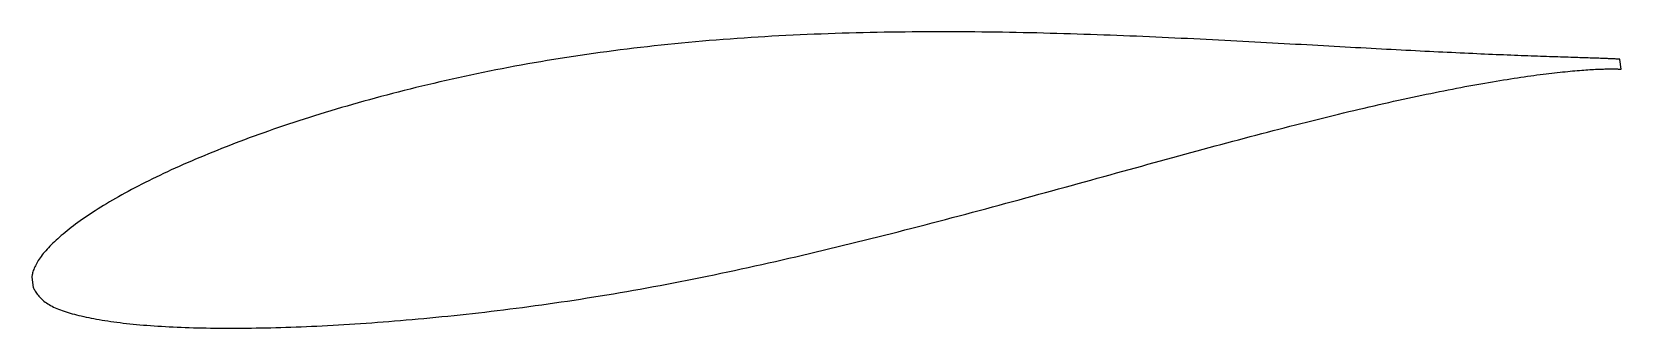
# Model space of a CAD drawing. Header units: metres. Extents: x -32.3 to 64.7, y -7.1 to 11.
import ezdxf

# ---------------------------------------------------------------- set-up
doc = ezdxf.new("R2010")
doc.units = ezdxf.units.M

msp = doc.modelspace()

# ---------------------------------------------------------------- linework, layer by layer
msp.add_lwpolyline([(64.619, 9.274), (64.617, 9.275), (64.611, 9.276), (64.602, 9.277), (64.588, 9.279), (64.571, 9.28), (64.55, 9.282), (64.526, 9.285), (64.497, 9.287), (64.465, 9.289), (64.429, 9.292), (64.389, 9.294), (64.345, 9.297), (64.298, 9.299), (64.247, 9.302), (64.192, 9.305), (64.134, 9.308), (64.071, 9.31), (64.005, 9.313), (63.936, 9.316), (63.862, 9.319), (63.785, 9.322), (63.704, 9.325), (63.619, 9.329), (63.531, 9.332), (63.439, 9.335), (63.344, 9.338), (63.244, 9.342), (63.141, 9.345), (63.035, 9.349), (62.924, 9.352), (62.81, 9.356), (62.693, 9.36), (62.572, 9.364), (62.447, 9.367), (62.318, 9.371), (62.186, 9.376), (62.051, 9.38), (61.911, 9.384), (61.769, 9.389), (61.622, 9.393), (61.472, 9.398), (61.319, 9.403), (61.162, 9.408), (61.001, 9.413), (60.837, 9.419), (60.67, 9.424), (60.499, 9.43), (60.324, 9.436), (60.146, 9.442), (59.965, 9.448), (59.78, 9.455), (59.592, 9.461), (59.4, 9.468), (59.205, 9.475), (59.006, 9.483), (58.805, 9.49), (58.6, 9.498), (58.391, 9.506), (58.179, 9.514), (57.964, 9.523), (57.745, 9.531), (57.524, 9.541), (57.299, 9.55), (57.07, 9.559), (56.839, 9.569), (56.604, 9.579), (56.366, 9.59), (56.125, 9.6), (55.881, 9.611), (55.634, 9.623), (55.383, 9.634), (55.129, 9.646), (54.873, 9.658), (54.613, 9.67), (54.35, 9.683), (54.084, 9.695), (53.816, 9.708), (53.544, 9.722), (53.269, 9.735), (52.991, 9.749), (52.711, 9.763), (52.427, 9.778), (52.141, 9.792), (51.852, 9.807), (51.56, 9.822), (51.265, 9.838), (50.967, 9.854), (50.667, 9.869), (50.363, 9.885), (50.058, 9.902), (49.749, 9.918), (49.438, 9.935), (49.124, 9.952), (48.807, 9.969), (48.488, 9.987), (48.167, 10.004), (47.842, 10.022), (47.516, 10.04), (47.186, 10.058), (46.855, 10.077), (46.52, 10.095), (46.184, 10.114), (45.845, 10.132), (45.504, 10.151), (45.16, 10.17), (44.814, 10.19), (44.466, 10.209), (44.115, 10.229), (43.763, 10.248), (43.408, 10.267), (43.051, 10.287), (42.692, 10.306), (42.33, 10.326), (41.967, 10.346), (41.601, 10.365), (41.234, 10.384), (40.865, 10.404), (40.493, 10.423), (40.12, 10.443), (39.745, 10.462), (39.368, 10.481), (38.989, 10.5), (38.608, 10.518), (38.225, 10.537), (37.841, 10.556), (37.455, 10.574), (37.068, 10.592), (36.678, 10.61), (36.288, 10.627), (35.895, 10.645), (35.501, 10.662), (35.105, 10.679), (34.709, 10.695), (34.31, 10.711), (33.91, 10.727), (33.509, 10.742), (33.106, 10.757), (32.702, 10.772), (32.297, 10.786), (31.89, 10.8), (31.483, 10.813), (31.074, 10.826), (30.664, 10.838), (30.253, 10.85), (29.84, 10.861), (29.427, 10.872), (29.013, 10.882), (28.597, 10.892), (28.181, 10.901), (27.764, 10.909), (27.346, 10.916), (26.927, 10.924), (26.507, 10.93), (26.086, 10.935), (25.665, 10.94), (25.243, 10.944), (24.82, 10.947), (24.397, 10.95), (23.973, 10.952), (23.549, 10.953), (23.124, 10.953), (22.698, 10.952), (22.272, 10.951), (21.846, 10.948), (21.419, 10.945), (20.992, 10.941), (20.564, 10.936), (20.136, 10.93), (19.708, 10.923), (19.28, 10.916), (18.851, 10.907), (18.423, 10.898), (17.994, 10.887), (17.565, 10.875), (17.136, 10.863), (16.707, 10.849), (16.278, 10.834), (15.849, 10.819), (15.42, 10.802), (14.991, 10.784), (14.563, 10.765), (14.135, 10.745), (13.706, 10.724), (13.278, 10.702), (12.851, 10.679), (12.423, 10.654), (11.997, 10.628), (11.57, 10.601), (11.144, 10.573), (10.718, 10.544), (10.293, 10.513), (9.869, 10.482), (9.445, 10.448), (9.021, 10.414), (8.598, 10.379), (8.176, 10.342), (7.755, 10.304), (7.334, 10.265), (6.914, 10.224), (6.495, 10.182), (6.077, 10.138), (5.659, 10.093), (5.243, 10.048), (4.827, 10), (4.413, 9.952), (3.999, 9.902), (3.587, 9.85), (3.175, 9.798), (2.765, 9.743), (2.356, 9.688), (1.947, 9.631), (1.54, 9.574), (1.135, 9.514), (0.73, 9.454), (0.327, 9.392), (-0.075, 9.328), (-0.475, 9.264), (-0.874, 9.198), (-1.272, 9.131), (-1.668, 9.063), (-2.063, 8.993), (-2.456, 8.922), (-2.848, 8.85), (-3.238, 8.777), (-3.627, 8.702), (-4.014, 8.627), (-4.399, 8.55), (-4.783, 8.472), (-5.165, 8.393), (-5.546, 8.313), (-5.924, 8.232), (-6.301, 8.15), (-6.676, 8.067), (-7.05, 7.983), (-7.421, 7.898), (-7.791, 7.812), (-8.158, 7.725), (-8.524, 7.637), (-8.888, 7.549), (-9.25, 7.46), (-9.61, 7.369), (-9.968, 7.279), (-10.323, 7.187), (-10.677, 7.095), (-11.029, 7.002), (-11.378, 6.908), (-11.726, 6.814), (-12.071, 6.718), (-12.414, 6.622), (-12.755, 6.526), (-13.093, 6.429), (-13.43, 6.331), (-13.763, 6.233), (-14.095, 6.133), (-14.424, 6.034), (-14.751, 5.934), (-15.076, 5.833), (-15.398, 5.731), (-15.717, 5.629), (-16.035, 5.527), (-16.349, 5.424), (-16.662, 5.321), (-16.971, 5.217), (-17.278, 5.113), (-17.583, 5.008), (-17.885, 4.903), (-18.184, 4.797), (-18.481, 4.691), (-18.775, 4.585), (-19.066, 4.479), (-19.355, 4.372), (-19.64, 4.265), (-19.924, 4.158), (-20.204, 4.05), (-20.482, 3.943), (-20.756, 3.835), (-21.028, 3.726), (-21.297, 3.618), (-21.564, 3.51), (-21.827, 3.401), (-22.088, 3.292), (-22.345, 3.183), (-22.6, 3.074), (-22.851, 2.965), (-23.1, 2.856), (-23.346, 2.747), (-23.589, 2.638), (-23.828, 2.529), (-24.065, 2.42), (-24.298, 2.31), (-24.529, 2.201), (-24.756, 2.092), (-24.981, 1.983), (-25.202, 1.874), (-25.42, 1.765), (-25.635, 1.657), (-25.846, 1.548), (-26.055, 1.44), (-26.26, 1.331), (-26.462, 1.223), (-26.661, 1.115), (-26.857, 1.007), (-27.049, 0.9), (-27.238, 0.792), (-27.424, 0.685), (-27.606, 0.578), (-27.785, 0.471), (-27.961, 0.364), (-28.133, 0.258), (-28.302, 0.152), (-28.468, 0.046), (-28.63, -0.06), (-28.789, -0.165), (-28.945, -0.269), (-29.097, -0.374), (-29.246, -0.477), (-29.391, -0.581), (-29.533, -0.683), (-29.671, -0.785), (-29.806, -0.886), (-29.938, -0.986), (-30.066, -1.086), (-30.191, -1.185), (-30.312, -1.283), (-30.43, -1.38), (-30.545, -1.476), (-30.655, -1.572), (-30.763, -1.666), (-30.867, -1.76), (-30.967, -1.853), (-31.064, -1.944), (-31.157, -2.036), (-31.247, -2.126), (-31.333, -2.216), (-31.416, -2.305), (-31.495, -2.393), (-31.571, -2.48), (-31.643, -2.567), (-31.711, -2.652), (-31.776, -2.738), (-31.837, -2.822), (-31.895, -2.905), (-31.949, -2.988), (-31.999, -3.07), (-32.046, -3.15), (-32.089, -3.229), (-32.129, -3.308), (-32.165, -3.384), (-32.198, -3.46), (-32.227, -3.533), (-32.253, -3.604), (-32.275, -3.673), (-32.294, -3.739), (-32.31, -3.801), (-32.322, -3.859), (-32.332, -3.911), (-32.339, -3.955), (-32.344, -3.989), (-32.346, -4.011), (-32.261, -4.63), (-32.259, -4.635), (-32.251, -4.649), (-32.238, -4.672), (-32.22, -4.705), (-32.197, -4.751), (-32.169, -4.805), (-32.136, -4.862), (-32.1, -4.924), (-32.059, -4.986), (-32.014, -5.049), (-31.966, -5.112), (-31.914, -5.174), (-31.859, -5.235), (-31.799, -5.295), (-31.737, -5.355), (-31.67, -5.412), (-31.601, -5.469), (-31.527, -5.524), (-31.45, -5.578), (-31.37, -5.631), (-31.286, -5.682), (-31.199, -5.732), (-31.108, -5.781), (-31.013, -5.828), (-30.915, -5.874), (-30.814, -5.919), (-30.709, -5.963), (-30.6, -6.005), (-30.488, -6.047), (-30.373, -6.087), (-30.254, -6.126), (-30.132, -6.164), (-30.006, -6.201), (-29.876, -6.238), (-29.743, -6.273), (-29.607, -6.308), (-29.467, -6.342), (-29.324, -6.375), (-29.177, -6.408), (-29.027, -6.441), (-28.873, -6.472), (-28.716, -6.503), (-28.556, -6.534), (-28.392, -6.564), (-28.224, -6.593), (-28.053, -6.621), (-27.879, -6.649), (-27.702, -6.677), (-27.521, -6.703), (-27.337, -6.729), (-27.149, -6.754), (-26.958, -6.779), (-26.764, -6.802), (-26.567, -6.825), (-26.367, -6.847), (-26.163, -6.868), (-25.956, -6.888), (-25.746, -6.907), (-25.533, -6.926), (-25.316, -6.943), (-25.097, -6.96), (-24.874, -6.976), (-24.648, -6.99), (-24.419, -7.004), (-24.187, -7.018), (-23.952, -7.03), (-23.714, -7.042), (-23.473, -7.052), (-23.229, -7.062), (-22.982, -7.071), (-22.732, -7.08), (-22.479, -7.087), (-22.223, -7.094), (-21.964, -7.1), (-21.702, -7.105), (-21.438, -7.109), (-21.17, -7.112), (-20.9, -7.115), (-20.627, -7.116), (-20.351, -7.117), (-20.072, -7.117), (-19.791, -7.116), (-19.507, -7.114), (-19.22, -7.112), (-18.931, -7.109), (-18.639, -7.104), (-18.344, -7.099), (-18.046, -7.093), (-17.746, -7.087), (-17.444, -7.079), (-17.139, -7.071), (-16.831, -7.061), (-16.521, -7.051), (-16.209, -7.039), (-15.894, -7.027), (-15.576, -7.015), (-15.257, -7.001), (-14.934, -6.986), (-14.61, -6.97), (-14.283, -6.954), (-13.954, -6.936), (-13.623, -6.917), (-13.289, -6.897), (-12.953, -6.877), (-12.615, -6.856), (-12.275, -6.833), (-11.933, -6.81), (-11.589, -6.785), (-11.242, -6.76), (-10.894, -6.734), (-10.543, -6.706), (-10.191, -6.678), (-9.837, -6.648), (-9.48, -6.618), (-9.122, -6.587), (-8.762, -6.554), (-8.4, -6.521), (-8.036, -6.486), (-7.67, -6.451), (-7.303, -6.414), (-6.934, -6.377), (-6.563, -6.339), (-6.19, -6.299), (-5.816, -6.259), (-5.44, -6.218), (-5.063, -6.175), (-4.684, -6.132), (-4.303, -6.087), (-3.921, -6.041), (-3.538, -5.994), (-3.153, -5.946), (-2.767, -5.897), (-2.379, -5.847), (-1.99, -5.795), (-1.6, -5.742), (-1.208, -5.689), (-0.816, -5.634), (-0.421, -5.577), (-0.026, -5.52), (0.37, -5.461), (0.768, -5.401), (1.166, -5.34), (1.566, -5.277), (1.966, -5.213), (2.368, -5.148), (2.77, -5.082), (3.174, -5.014), (3.578, -4.946), (3.983, -4.875), (4.389, -4.804), (4.796, -4.732), (5.204, -4.658), (5.612, -4.583), (6.021, -4.507), (6.431, -4.43), (6.841, -4.352), (7.253, -4.272), (7.664, -4.191), (8.076, -4.11), (8.489, -4.027), (8.902, -3.943), (9.316, -3.858), (9.73, -3.772), (10.145, -3.684), (10.559, -3.596), (10.975, -3.507), (11.39, -3.416), (11.806, -3.325), (12.222, -3.233), (12.639, -3.14), (13.055, -3.047), (13.472, -2.952), (13.889, -2.856), (14.306, -2.76), (14.723, -2.663), (15.14, -2.565), (15.557, -2.466), (15.975, -2.367), (16.392, -2.267), (16.809, -2.166), (17.226, -2.065), (17.643, -1.963), (18.059, -1.86), (18.476, -1.757), (18.892, -1.653), (19.308, -1.549), (19.724, -1.444), (20.14, -1.339), (20.555, -1.234), (20.97, -1.128), (21.384, -1.021), (21.799, -0.914), (22.212, -0.807), (22.625, -0.7), (23.038, -0.592), (23.45, -0.484), (23.862, -0.376), (24.273, -0.267), (24.683, -0.158), (25.093, -0.05), (25.502, 0.059), (25.91, 0.169), (26.318, 0.278), (26.725, 0.388), (27.131, 0.497), (27.536, 0.607), (27.94, 0.716), (28.344, 0.826), (28.746, 0.935), (29.148, 1.045), (29.549, 1.155), (29.948, 1.264), (30.347, 1.373), (30.745, 1.483), (31.141, 1.592), (31.537, 1.7), (31.931, 1.809), (32.324, 1.917), (32.716, 2.025), (33.107, 2.133), (33.496, 2.24), (33.885, 2.347), (34.272, 2.453), (34.657, 2.559), (35.041, 2.665), (35.424, 2.771), (35.806, 2.876), (36.186, 2.98), (36.565, 3.083), (36.942, 3.187), (37.317, 3.29), (37.691, 3.392), (38.064, 3.493), (38.435, 3.594), (38.804, 3.694), (39.172, 3.794), (39.538, 3.892), (39.902, 3.991), (40.265, 4.088), (40.626, 4.185), (40.985, 4.281), (41.342, 4.376), (41.697, 4.47), (42.051, 4.563), (42.403, 4.656), (42.752, 4.747), (43.1, 4.838), (43.446, 4.929), (43.79, 5.018), (44.132, 5.106), (44.472, 5.193), (44.81, 5.279), (45.146, 5.364), (45.479, 5.449), (45.811, 5.532), (46.14, 5.614), (46.468, 5.695), (46.793, 5.775), (47.116, 5.854), (47.436, 5.932), (47.755, 6.009), (48.071, 6.085), (48.384, 6.159), (48.696, 6.233), (49.005, 6.306), (49.311, 6.377), (49.616, 6.447), (49.918, 6.516), (50.217, 6.584), (50.514, 6.651), (50.808, 6.716), (51.1, 6.781), (51.389, 6.844), (51.676, 6.907), (51.96, 6.968), (52.242, 7.028), (52.521, 7.087), (52.797, 7.145), (53.07, 7.201), (53.341, 7.256), (53.609, 7.31), (53.875, 7.363), (54.137, 7.415), (54.397, 7.466), (54.654, 7.515), (54.909, 7.564), (55.16, 7.611), (55.408, 7.657), (55.654, 7.702), (55.897, 7.746), (56.137, 7.789), (56.374, 7.831), (56.607, 7.871), (56.838, 7.91), (57.066, 7.949), (57.291, 7.986), (57.513, 8.021), (57.732, 8.056), (57.948, 8.09), (58.16, 8.123), (58.37, 8.154), (58.576, 8.185), (58.78, 8.214), (58.98, 8.243), (59.177, 8.27), (59.37, 8.296), (59.561, 8.322), (59.748, 8.346), (59.932, 8.37), (60.113, 8.392), (60.291, 8.413), (60.465, 8.434), (60.636, 8.454), (60.803, 8.472), (60.968, 8.49), (61.129, 8.507), (61.286, 8.523), (61.44, 8.538), (61.591, 8.553), (61.738, 8.566), (61.882, 8.579), (62.023, 8.591), (62.16, 8.602), (62.293, 8.613), (62.424, 8.622), (62.55, 8.631), (62.673, 8.64), (62.793, 8.647), (62.909, 8.654), (63.022, 8.66), (63.131, 8.666), (63.236, 8.671), (63.338, 8.676), (63.436, 8.68), (63.531, 8.683), (63.622, 8.686), (63.709, 8.688), (63.793, 8.69), (63.873, 8.692), (63.95, 8.693), (64.023, 8.693), (64.092, 8.694), (64.158, 8.693), (64.22, 8.693), (64.278, 8.692), (64.333, 8.691), (64.384, 8.69), (64.431, 8.688), (64.474, 8.687), (64.514, 8.685), (64.55, 8.683), (64.582, 8.681), (64.61, 8.679), (64.635, 8.677), (64.656, 8.675), (64.673, 8.673), (64.687, 8.672), (64.696, 8.67), (64.702, 8.669), (64.704, 8.669), (64.619, 9.274)], close=True)

doc.saveas('drawing.dxf')
